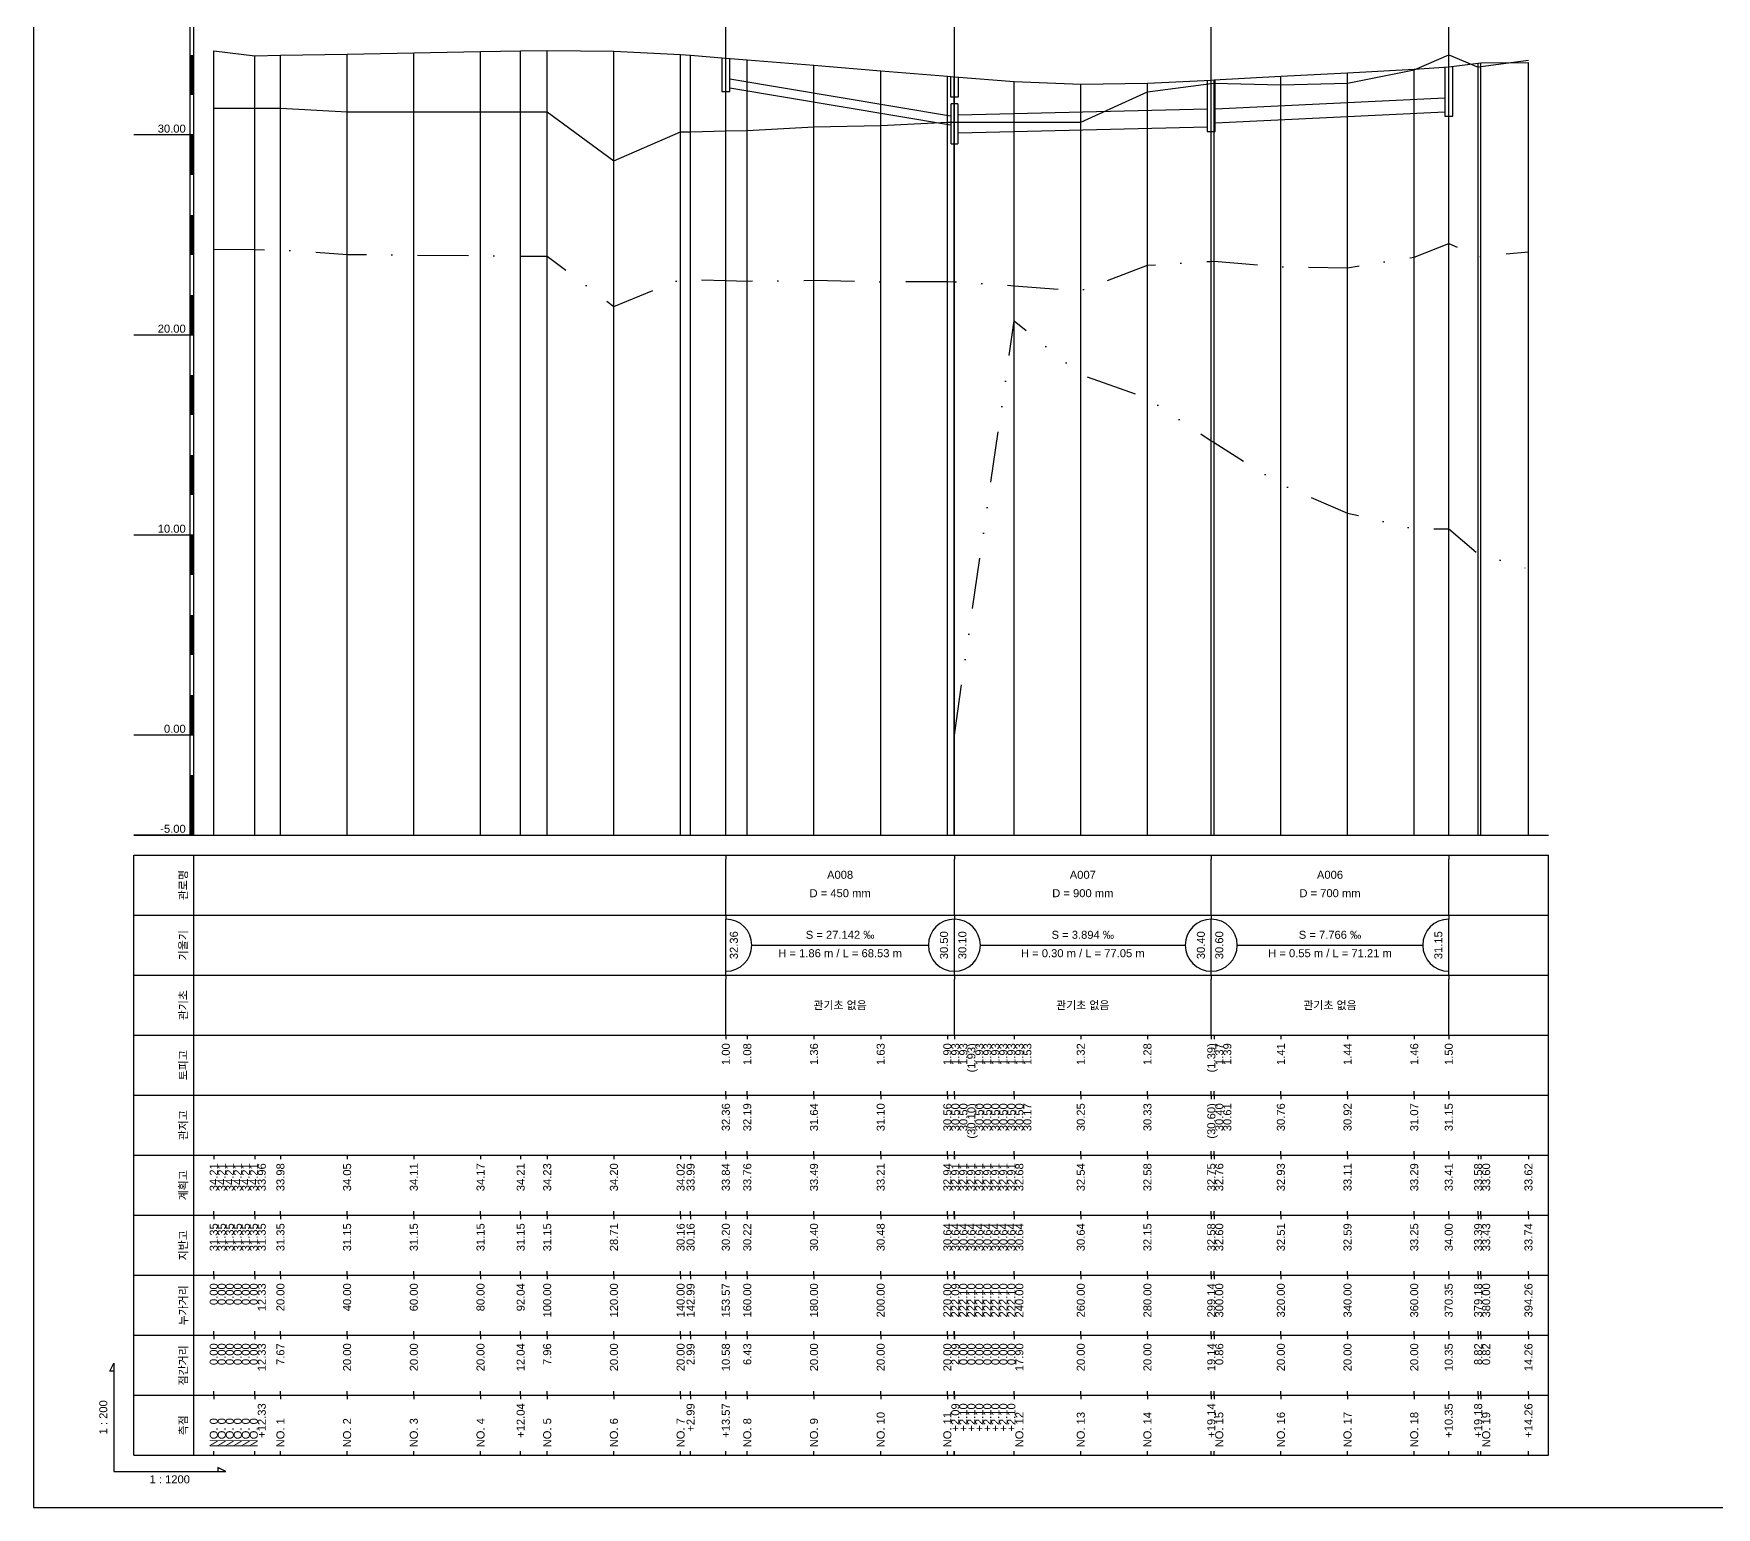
# Model space of a CAD drawing. Header units: millimetres. Extents: x -7351 to 135086, y 1419 to 5643.
# Drawn here: x 26981.4 to 27401.9, y 1419 to 1787.4 of the extents above; entities that cross this region are included whole.
import ezdxf
from ezdxf.enums import TextEntityAlignment as Align

# ---------------------------------------------------------------- set-up
doc = ezdxf.new("R2010")
doc.units = ezdxf.units.MM
doc.linetypes.add('DASHDOT', pattern=[25.4, 12.7, -6.35, 0, -6.35])
doc.linetypes.add('DIVIDE', pattern=[31.75, 12.7, -6.35, 0, -6.35, 0, -6.35])
for name, color, linetype in [('KZ_종단_계획선', 1, 'Continuous'), ('KZ_종단_관로', 4, 'Continuous'), ('KZ_종단_깃발', 7, 'Continuous'), ('KZ_종단_도각', 7, 'Continuous'), ('KZ_종단_맨홀', 4, 'Continuous'), ('KZ_종단_수직선', 7, 'Continuous'), ('KZ_종단_암거', 1, 'Continuous'), ('KZ_종단_암선1', 56, 'DASHDOT'), ('KZ_종단_암선2', 4, 'DIVIDE'), ('KZ_종단_지반선', 3, 'Continuous'), ('KZ_종단_테이블문자', 7, 'Continuous'), ('KZ_종단_테이블선', 7, 'Continuous'), ('KZ_종단_폴대', 7, 'Continuous')]:
    doc.layers.add(name, color=color, linetype=linetype)
doc.styles.get("Standard").update_dxf_attribs({"font": 'arial.ttf'})

msp = doc.modelspace()

# ---------------------------------------------------------------- linework, layer by layer
at = {"layer": 'KZ_종단_계획선'}
msp.add_lwpolyline([(27026.36, 1783.09), (27026.36, 1783.09), (27026.36, 1783.09), (27026.36, 1783.09), (27026.36, 1783.09), (27026.36, 1783.09), (27036.63, 1781.84), (27043.03, 1781.96), (27059.69, 1782.28), (27076.36, 1782.59), (27093.03, 1782.91), (27103.06, 1783.08), (27109.69, 1783.2), (27126.36, 1783.02), (27143.03, 1782.16), (27145.52, 1781.98), (27154.33, 1781.26), (27159.69, 1780.82), (27176.36, 1779.47), (27193.03, 1778.11), (27209.69, 1776.75), (27211.44, 1776.61), (27211.44, 1776.61), (27211.44, 1776.61), (27211.44, 1776.61), (27211.44, 1776.61), (27211.44, 1776.61), (27211.44, 1776.61), (27211.44, 1776.61), (27226.36, 1775.42), (27243.03, 1774.74), (27259.69, 1774.96), (27275.65, 1775.78), (27276.36, 1775.82), (27293.03, 1776.71), (27309.69, 1777.6), (27326.36, 1778.49), (27334.99, 1779.1), (27342.34, 1779.96), (27343.03, 1780.04), (27354.91, 1780.14)], dxfattribs=at)
at = {"layer": 'KZ_종단_관로'}
for p, q in [((27155.33, 1776.09), (27210.44, 1766.79)), ((27155.33, 1773.84), (27210.44, 1764.54)), ((27276.65, 1768.54), (27333.99, 1771.3)), ((27212.44, 1767.04), (27274.65, 1768.54)), ((27276.65, 1765.04), (27333.99, 1767.8)), ((27212.44, 1762.54), (27274.65, 1764.04))]:
    msp.add_line(p, q, dxfattribs=at)
at = {"layer": 'KZ_종단_깃발'}
for p, q in [((27154.33, 1587.04), (27154.33, 1823.2)), ((27211.44, 1587.04), (27211.44, 1823.2)), ((27275.65, 1587.04), (27275.65, 1823.2)), ((27334.99, 1587.04), (27334.99, 1823.2))]:
    msp.add_line(p, q, dxfattribs=at)
at = {"layer": 'KZ_종단_도각'}
msp.add_lwpolyline([(26981.36, 1419.04), (27822.36, 1419.04), (27822.36, 2013.04), (26981.36, 2013.04)], close=True, dxfattribs=at)
at = {"layer": 'KZ_종단_맨홀'}
for points in [[(27153.33, 1781.26), (27153.33, 1772.9), (27155.33, 1772.9), (27155.33, 1781.26)], [(27333.99, 1779.1), (27333.99, 1766.76), (27335.99, 1766.76), (27335.99, 1779.1)], [(27210.44, 1776.61), (27210.44, 1771.59), (27212.44, 1771.59), (27212.44, 1776.61)], [(27274.65, 1775.78), (27274.65, 1762.91), (27276.65, 1762.91), (27276.65, 1775.78)]]:
    msp.add_lwpolyline(points, dxfattribs=at)
at = {"layer": 'KZ_종단_수직선'}
for p, q in [((27026.36, 1587.04), (27026.36, 1783.09)), ((27026.36, 1587.04), (27026.36, 1783.09)), ((27026.36, 1587.04), (27026.36, 1783.09)), ((27026.36, 1587.04), (27026.36, 1783.09)), ((27026.36, 1587.04), (27026.36, 1783.09)), ((27026.36, 1587.04), (27026.36, 1783.09)), ((27026.36, 1587.04), (27026.36, 1783.09)), ((27026.36, 1587.04), (27026.36, 1783.09)), ((27026.36, 1587.04), (27026.36, 1783.09)), ((27026.36, 1587.04), (27026.36, 1783.09)), ((27026.36, 1587.04), (27026.36, 1783.09)), ((27103.06, 1587.04), (27103.06, 1783.08)), ((27109.69, 1587.04), (27109.69, 1783.2)), ((27126.36, 1587.04), (27126.36, 1783.02)), ((27036.63, 1587.04), (27036.63, 1781.84)), ((27043.03, 1587.04), (27043.03, 1781.96)), ((27059.69, 1587.04), (27059.69, 1782.28)), ((27076.36, 1587.04), (27076.36, 1782.59)), ((27093.03, 1587.04), (27093.03, 1782.91)), ((27143.03, 1587.04), (27143.03, 1782.16)), ((27145.52, 1587.04), (27145.52, 1781.98)), ((27154.33, 1587.04), (27154.33, 1781.26)), ((27159.69, 1587.04), (27159.69, 1780.82)), ((27176.36, 1587.04), (27176.36, 1779.47)), ((27334.98, 1587.04), (27334.98, 1779.1)), ((27342.34, 1587.04), (27342.34, 1779.96)), ((27343.03, 1587.04), (27343.03, 1780.04)), ((27354.91, 1587.04), (27354.91, 1780.14)), ((27193.03, 1587.04), (27193.03, 1778.11)), ((27209.69, 1587.04), (27209.69, 1776.75)), ((27211.43, 1587.04), (27211.43, 1776.61)), ((27211.44, 1587.04), (27211.44, 1776.61)), ((27211.44, 1587.04), (27211.44, 1776.61)), ((27211.44, 1587.04), (27211.44, 1776.61)), ((27211.44, 1587.04), (27211.44, 1776.61)), ((27211.44, 1587.04), (27211.44, 1776.61)), ((27211.44, 1587.04), (27211.44, 1776.61)), ((27211.44, 1587.04), (27211.44, 1776.61)), ((27226.36, 1587.04), (27226.36, 1775.42)), ((27243.03, 1587.04), (27243.03, 1774.74)), ((27259.69, 1587.04), (27259.69, 1774.96)), ((27275.64, 1587.04), (27275.64, 1775.78)), ((27276.36, 1587.04), (27276.36, 1775.82)), ((27293.03, 1587.04), (27293.03, 1776.71)), ((27309.69, 1587.04), (27309.69, 1777.6)), ((27326.36, 1587.04), (27326.36, 1778.49))]:
    msp.add_line(p, q, dxfattribs=at)
at = {"layer": 'KZ_종단_암거'}
for p, q in [((27212.27, 1769.84), (27210.61, 1769.84)), ((27210.61, 1759.84), (27210.61, 1769.84)), ((27212.27, 1769.84), (27210.61, 1769.84)), ((27210.61, 1759.84), (27210.61, 1769.84)), ((27212.27, 1769.84), (27212.27, 1759.84)), ((27212.27, 1769.84), (27212.27, 1759.84)), ((27210.61, 1759.84), (27212.27, 1759.84)), ((27210.61, 1759.84), (27212.27, 1759.84))]:
    msp.add_line(p, q, dxfattribs=at)
at = {"layer": 'KZ_종단_암선1', "flags": 128}
msp.add_lwpolyline([(27026.36, 1733.48), (27026.36, 1733.48), (27026.36, 1733.48), (27026.36, 1733.48), (27026.36, 1733.48), (27026.36, 1733.48), (27036.63, 1733.38), (27043.03, 1733.32), (27059.69, 1732.18), (27076.36, 1732.04), (27093.03, 1731.88), (27103.06, 1731.79), (27109.69, 1731.72), (27126.36, 1719.18), (27143.03, 1725.98), (27145.52, 1725.87), (27154.33, 1725.67), (27159.69, 1725.54), (27176.36, 1725.72), (27193.03, 1725.36), (27209.69, 1725.44), (27211.43, 1725.37), (27211.44, 1725.37), (27211.44, 1725.37), (27211.44, 1725.37), (27211.44, 1725.37), (27211.44, 1725.37), (27211.44, 1725.37), (27211.44, 1725.37), (27226.36, 1724.36), (27243.03, 1723.13), (27259.69, 1729.48), (27275.64, 1730.45), (27276.36, 1730.5), (27293.03, 1729.13), (27309.69, 1728.86), (27326.36, 1731.5), (27334.98, 1734.92), (27342.34, 1731.56), (27343.03, 1731.72), (27354.91, 1732.82)], dxfattribs=at)
at = {"layer": 'KZ_종단_암선2', "flags": 128}
msp.add_lwpolyline([(27211.44, 1612.06), (27211.44, 1612.06), (27226.36, 1715.63), (27243.03, 1702.14), (27259.69, 1696.22), (27275.64, 1685.64), (27276.36, 1685.17), (27293.03, 1674.7), (27309.69, 1667.55), (27326.36, 1663.59), (27334.98, 1663.6), (27342.34, 1657.33), (27343.03, 1657.22), (27354.91, 1653.61)], dxfattribs=at)
at = {"layer": 'KZ_종단_지반선', "flags": 128}
msp.add_lwpolyline([(27026.36, 1768.78), (27026.36, 1768.78), (27026.36, 1768.78), (27026.36, 1768.78), (27026.36, 1768.78), (27026.36, 1768.78), (27036.63, 1768.78), (27043.03, 1768.78), (27059.69, 1767.79), (27076.36, 1767.81), (27093.03, 1767.81), (27103.06, 1767.81), (27109.69, 1767.81), (27126.36, 1755.57), (27143.03, 1762.86), (27145.52, 1762.86), (27154.33, 1763.04), (27159.69, 1763.15), (27176.36, 1764.05), (27193.03, 1764.42), (27209.69, 1765.23), (27211.43, 1765.23), (27211.44, 1765.23), (27211.44, 1765.23), (27211.44, 1765.23), (27211.44, 1765.23), (27211.44, 1765.23), (27211.44, 1765.23), (27211.44, 1765.23), (27226.36, 1765.23), (27243.03, 1765.23), (27259.69, 1772.8), (27275.64, 1774.93), (27276.36, 1775.03), (27293.03, 1774.58), (27309.69, 1774.99), (27326.36, 1778.29), (27334.98, 1782.06), (27342.34, 1778.98), (27343.03, 1779.17), (27354.91, 1780.74)], dxfattribs=at)
at = {"layer": 'KZ_종단_테이블문자'}
for p, q in [((27154.33, 1582.04), (27154.33, 1581.04)), ((27211.44, 1582.04), (27211.44, 1581.04)), ((27211.44, 1582.04), (27211.44, 1581.04)), ((27275.64, 1582.04), (27275.64, 1581.04)), ((27275.64, 1582.04), (27275.64, 1581.04)), ((27334.98, 1582.04), (27334.98, 1581.04)), ((27154.33, 1568.04), (27154.33, 1581.04)), ((27211.44, 1568.04), (27211.44, 1581.04)), ((27211.44, 1568.04), (27211.44, 1581.04)), ((27275.64, 1568.04), (27275.64, 1581.04)), ((27275.64, 1568.04), (27275.64, 1581.04)), ((27334.98, 1568.04), (27334.98, 1581.04)), ((27154.33, 1567.04), (27154.33, 1568.04)), ((27154.33, 1567.04), (27154.33, 1566.04)), ((27154.33, 1553.04), (27154.33, 1566.04)), ((27211.44, 1567.04), (27211.44, 1568.04)), ((27211.44, 1567.04), (27211.44, 1568.04)), ((27211.44, 1567.04), (27211.44, 1566.04)), ((27211.44, 1567.04), (27211.44, 1566.04)), ((27211.44, 1553.04), (27211.44, 1566.04)), ((27211.44, 1553.04), (27211.44, 1566.04)), ((27275.64, 1567.04), (27275.64, 1568.04)), ((27275.64, 1567.04), (27275.64, 1568.04)), ((27275.64, 1567.04), (27275.64, 1566.04)), ((27275.64, 1567.04), (27275.64, 1566.04)), ((27275.64, 1553.04), (27275.64, 1566.04)), ((27275.64, 1553.04), (27275.64, 1566.04)), ((27334.98, 1567.04), (27334.98, 1568.04)), ((27334.98, 1567.04), (27334.98, 1566.04)), ((27334.98, 1553.04), (27334.98, 1566.04)), ((27160.75, 1559.54), (27205.03, 1559.54)), ((27217.86, 1559.54), (27269.23, 1559.54)), ((27282.06, 1559.54), (27328.57, 1559.54)), ((27154.33, 1552.04), (27154.33, 1553.04)), ((27154.33, 1552.04), (27154.33, 1551.04)), ((27211.44, 1552.04), (27211.44, 1553.04)), ((27211.44, 1552.04), (27211.44, 1553.04)), ((27211.44, 1552.04), (27211.44, 1551.04)), ((27211.44, 1552.04), (27211.44, 1551.04)), ((27275.64, 1552.04), (27275.64, 1553.04)), ((27275.64, 1552.04), (27275.64, 1553.04)), ((27275.64, 1552.04), (27275.64, 1551.04)), ((27275.64, 1552.04), (27275.64, 1551.04)), ((27334.98, 1552.04), (27334.98, 1553.04)), ((27334.98, 1552.04), (27334.98, 1551.04)), ((27154.33, 1538.04), (27154.33, 1551.04)), ((27211.44, 1538.04), (27211.44, 1551.04)), ((27211.44, 1538.04), (27211.44, 1551.04)), ((27275.64, 1538.04), (27275.64, 1551.04)), ((27275.64, 1538.04), (27275.64, 1551.04)), ((27334.98, 1538.04), (27334.98, 1551.04)), ((27154.33, 1537.04), (27154.33, 1538.04)), ((27211.44, 1537.04), (27211.44, 1538.04)), ((27211.44, 1537.04), (27211.44, 1538.04)), ((27275.64, 1537.04), (27275.64, 1538.04)), ((27275.64, 1537.04), (27275.64, 1538.04)), ((27334.98, 1537.04), (27334.98, 1538.04))]:
    msp.add_line(p, q, dxfattribs=at)
for centre, start, end in [((27154.33, 1559.54), 270, 90), ((27211.44, 1559.54), 90, 270), ((27211.44, 1559.54), 270, 90), ((27275.64, 1559.54), 90, 270), ((27275.64, 1559.54), 270, 90), ((27334.98, 1559.54), 90, 270)]:
    msp.add_arc(centre, 6.5, start, end, dxfattribs=at)
at = {"layer": 'KZ_종단_테이블선'}
for p, q in [((27006.36, 1587.04), (27359.91, 1587.04)), ((27006.36, 1567.04), (27006.36, 1582.04)), ((27006.36, 1582.04), (27359.91, 1582.04)), ((27021.36, 1567.04), (27021.36, 1582.04)), ((27359.91, 1567.04), (27359.91, 1582.04)), ((27006.36, 1552.04), (27006.36, 1567.04)), ((27006.36, 1567.04), (27359.91, 1567.04)), ((27021.36, 1552.04), (27021.36, 1567.04)), ((27359.91, 1552.04), (27359.91, 1567.04)), ((27006.36, 1537.04), (27006.36, 1552.04)), ((27006.36, 1552.04), (27359.91, 1552.04)), ((27021.36, 1537.04), (27021.36, 1552.04)), ((27359.91, 1537.04), (27359.91, 1552.04)), ((27006.36, 1522.04), (27006.36, 1537.04)), ((27006.36, 1537.04), (27359.91, 1537.04)), ((27021.36, 1522.04), (27021.36, 1537.04)), ((27154.33, 1537.04), (27154.33, 1536.04)), ((27159.69, 1537.04), (27159.69, 1536.04)), ((27176.36, 1537.04), (27176.36, 1536.04)), ((27193.03, 1537.04), (27193.03, 1536.04)), ((27209.69, 1537.04), (27209.69, 1536.04)), ((27211.44, 1537.04), (27211.44, 1536.04)), ((27211.44, 1537.04), (27211.44, 1536.04)), ((27211.44, 1537.04), (27211.44, 1536.04)), ((27211.44, 1537.04), (27211.44, 1536.04)), ((27211.44, 1537.04), (27211.44, 1536.04)), ((27211.44, 1537.04), (27211.44, 1536.04)), ((27211.44, 1537.04), (27211.44, 1536.04)), ((27211.44, 1537.04), (27211.44, 1536.04)), ((27226.36, 1537.04), (27226.36, 1536.04)), ((27243.03, 1537.04), (27243.03, 1536.04)), ((27259.69, 1537.04), (27259.69, 1536.04)), ((27275.65, 1537.04), (27275.65, 1536.04)), ((27276.36, 1537.04), (27276.36, 1536.04)), ((27293.03, 1537.04), (27293.03, 1536.04)), ((27309.69, 1537.04), (27309.69, 1536.04)), ((27326.36, 1537.04), (27326.36, 1536.04)), ((27334.99, 1537.04), (27334.99, 1536.04)), ((27359.91, 1522.04), (27359.91, 1537.04)), ((27154.33, 1522.04), (27154.33, 1523.04)), ((27159.69, 1522.04), (27159.69, 1523.04)), ((27176.36, 1522.04), (27176.36, 1523.04)), ((27193.03, 1522.04), (27193.03, 1523.04)), ((27209.69, 1522.04), (27209.69, 1523.04)), ((27211.44, 1522.04), (27211.44, 1523.04)), ((27211.44, 1522.04), (27211.44, 1523.04)), ((27211.44, 1522.04), (27211.44, 1523.04)), ((27211.44, 1522.04), (27211.44, 1523.04)), ((27211.44, 1522.04), (27211.44, 1523.04)), ((27211.44, 1522.04), (27211.44, 1523.04)), ((27211.44, 1522.04), (27211.44, 1523.04)), ((27211.44, 1522.04), (27211.44, 1523.04)), ((27226.36, 1522.04), (27226.36, 1523.04)), ((27243.03, 1522.04), (27243.03, 1523.04)), ((27259.69, 1522.04), (27259.69, 1523.04)), ((27275.65, 1522.04), (27275.65, 1523.04)), ((27276.36, 1522.04), (27276.36, 1523.04)), ((27293.03, 1522.04), (27293.03, 1523.04)), ((27309.69, 1522.04), (27309.69, 1523.04)), ((27326.36, 1522.04), (27326.36, 1523.04)), ((27334.99, 1522.04), (27334.99, 1523.04)), ((27006.36, 1507.04), (27006.36, 1522.04)), ((27006.36, 1522.04), (27359.91, 1522.04)), ((27021.36, 1507.04), (27021.36, 1522.04)), ((27154.33, 1522.04), (27154.33, 1521.04)), ((27159.69, 1522.04), (27159.69, 1521.04)), ((27176.36, 1522.04), (27176.36, 1521.04)), ((27193.03, 1522.04), (27193.03, 1521.04)), ((27209.69, 1522.04), (27209.69, 1521.04)), ((27211.44, 1522.04), (27211.44, 1521.04)), ((27211.44, 1522.04), (27211.44, 1521.04)), ((27211.44, 1522.04), (27211.44, 1521.04)), ((27211.44, 1522.04), (27211.44, 1521.04)), ((27211.44, 1522.04), (27211.44, 1521.04)), ((27211.44, 1522.04), (27211.44, 1521.04)), ((27211.44, 1522.04), (27211.44, 1521.04)), ((27211.44, 1522.04), (27211.44, 1521.04)), ((27226.36, 1522.04), (27226.36, 1521.04)), ((27243.03, 1522.04), (27243.03, 1521.04)), ((27259.69, 1522.04), (27259.69, 1521.04)), ((27275.65, 1522.04), (27275.65, 1521.04)), ((27276.36, 1522.04), (27276.36, 1521.04)), ((27293.03, 1522.04), (27293.03, 1521.04)), ((27309.69, 1522.04), (27309.69, 1521.04)), ((27326.36, 1522.04), (27326.36, 1521.04)), ((27334.99, 1522.04), (27334.99, 1521.04)), ((27359.91, 1507.04), (27359.91, 1522.04)), ((27006.36, 1492.04), (27006.36, 1507.04)), ((27006.36, 1507.04), (27359.91, 1507.04)), ((27021.36, 1492.04), (27021.36, 1507.04)), ((27026.36, 1507.04), (27026.36, 1506.04)), ((27026.36, 1507.04), (27026.36, 1506.04)), ((27026.36, 1507.04), (27026.36, 1506.04)), ((27026.36, 1507.04), (27026.36, 1506.04)), ((27026.36, 1507.04), (27026.36, 1506.04)), ((27026.36, 1507.04), (27026.36, 1506.04)), ((27036.63, 1507.04), (27036.63, 1506.04)), ((27043.03, 1507.04), (27043.03, 1506.04)), ((27059.69, 1507.04), (27059.69, 1506.04)), ((27076.36, 1507.04), (27076.36, 1506.04)), ((27093.03, 1507.04), (27093.03, 1506.04)), ((27103.06, 1507.04), (27103.06, 1506.04)), ((27109.69, 1507.04), (27109.69, 1506.04)), ((27126.36, 1507.04), (27126.36, 1506.04)), ((27143.03, 1507.04), (27143.03, 1506.04)), ((27145.52, 1507.04), (27145.52, 1506.04)), ((27154.33, 1507.04), (27154.33, 1508.04)), ((27154.33, 1507.04), (27154.33, 1506.04)), ((27159.69, 1507.04), (27159.69, 1508.04)), ((27159.69, 1507.04), (27159.69, 1506.04)), ((27176.36, 1507.04), (27176.36, 1508.04)), ((27176.36, 1507.04), (27176.36, 1506.04)), ((27193.03, 1507.04), (27193.03, 1508.04)), ((27193.03, 1507.04), (27193.03, 1506.04)), ((27209.69, 1507.04), (27209.69, 1508.04)), ((27209.69, 1507.04), (27209.69, 1506.04)), ((27211.43, 1507.04), (27211.43, 1506.04)), ((27211.44, 1507.04), (27211.44, 1508.04)), ((27211.44, 1507.04), (27211.44, 1508.04)), ((27211.44, 1507.04), (27211.44, 1508.04)), ((27211.44, 1507.04), (27211.44, 1508.04)), ((27211.44, 1507.04), (27211.44, 1508.04)), ((27211.44, 1507.04), (27211.44, 1508.04)), ((27211.44, 1507.04), (27211.44, 1508.04)), ((27211.44, 1507.04), (27211.44, 1508.04)), ((27211.44, 1507.04), (27211.44, 1506.04)), ((27211.44, 1507.04), (27211.44, 1506.04)), ((27211.44, 1507.04), (27211.44, 1506.04)), ((27211.44, 1507.04), (27211.44, 1506.04)), ((27211.44, 1507.04), (27211.44, 1506.04)), ((27211.44, 1507.04), (27211.44, 1506.04)), ((27211.44, 1507.04), (27211.44, 1506.04)), ((27226.36, 1507.04), (27226.36, 1508.04)), ((27226.36, 1507.04), (27226.36, 1506.04)), ((27243.03, 1507.04), (27243.03, 1508.04)), ((27243.03, 1507.04), (27243.03, 1506.04)), ((27259.69, 1507.04), (27259.69, 1508.04)), ((27259.69, 1507.04), (27259.69, 1506.04)), ((27275.64, 1507.04), (27275.64, 1506.04)), ((27275.65, 1507.04), (27275.65, 1508.04)), ((27276.36, 1507.04), (27276.36, 1508.04)), ((27276.36, 1507.04), (27276.36, 1506.04)), ((27293.03, 1507.04), (27293.03, 1508.04)), ((27293.03, 1507.04), (27293.03, 1506.04)), ((27309.69, 1507.04), (27309.69, 1508.04)), ((27309.69, 1507.04), (27309.69, 1506.04)), ((27326.36, 1507.04), (27326.36, 1508.04)), ((27326.36, 1507.04), (27326.36, 1506.04)), ((27334.98, 1507.04), (27334.98, 1506.04)), ((27334.99, 1507.04), (27334.99, 1508.04)), ((27342.34, 1507.04), (27342.34, 1506.04)), ((27343.03, 1507.04), (27343.03, 1506.04)), ((27354.91, 1507.04), (27354.91, 1506.04)), ((27359.91, 1492.04), (27359.91, 1507.04)), ((27026.36, 1492.04), (27026.36, 1493.04)), ((27026.36, 1492.04), (27026.36, 1493.04)), ((27026.36, 1492.04), (27026.36, 1493.04)), ((27026.36, 1492.04), (27026.36, 1493.04)), ((27026.36, 1492.04), (27026.36, 1493.04)), ((27026.36, 1492.04), (27026.36, 1493.04)), ((27036.63, 1492.04), (27036.63, 1493.04)), ((27043.03, 1492.04), (27043.03, 1493.04)), ((27059.69, 1492.04), (27059.69, 1493.04)), ((27076.36, 1492.04), (27076.36, 1493.04)), ((27093.03, 1492.04), (27093.03, 1493.04)), ((27103.06, 1492.04), (27103.06, 1493.04)), ((27109.69, 1492.04), (27109.69, 1493.04)), ((27126.36, 1492.04), (27126.36, 1493.04)), ((27143.03, 1492.04), (27143.03, 1493.04)), ((27145.52, 1492.04), (27145.52, 1493.04)), ((27154.33, 1492.04), (27154.33, 1493.04)), ((27159.69, 1492.04), (27159.69, 1493.04)), ((27176.36, 1492.04), (27176.36, 1493.04)), ((27193.03, 1492.04), (27193.03, 1493.04)), ((27209.69, 1492.04), (27209.69, 1493.04)), ((27211.43, 1492.04), (27211.43, 1493.04)), ((27211.44, 1492.04), (27211.44, 1493.04)), ((27211.44, 1492.04), (27211.44, 1493.04)), ((27211.44, 1492.04), (27211.44, 1493.04)), ((27211.44, 1492.04), (27211.44, 1493.04)), ((27211.44, 1492.04), (27211.44, 1493.04)), ((27211.44, 1492.04), (27211.44, 1493.04)), ((27211.44, 1492.04), (27211.44, 1493.04)), ((27226.36, 1492.04), (27226.36, 1493.04)), ((27243.03, 1492.04), (27243.03, 1493.04)), ((27259.69, 1492.04), (27259.69, 1493.04)), ((27275.64, 1492.04), (27275.64, 1493.04)), ((27276.36, 1492.04), (27276.36, 1493.04)), ((27293.03, 1492.04), (27293.03, 1493.04)), ((27309.69, 1492.04), (27309.69, 1493.04)), ((27326.36, 1492.04), (27326.36, 1493.04)), ((27334.98, 1492.04), (27334.98, 1493.04)), ((27342.34, 1492.04), (27342.34, 1493.04)), ((27343.03, 1492.04), (27343.03, 1493.04)), ((27354.91, 1492.04), (27354.91, 1493.04)), ((27006.36, 1477.04), (27006.36, 1492.04)), ((27006.36, 1492.04), (27359.91, 1492.04)), ((27021.36, 1477.04), (27021.36, 1492.04)), ((27026.36, 1492.04), (27026.36, 1491.04)), ((27026.36, 1492.04), (27026.36, 1491.04)), ((27026.36, 1492.04), (27026.36, 1491.04)), ((27026.36, 1492.04), (27026.36, 1491.04)), ((27026.36, 1492.04), (27026.36, 1491.04)), ((27026.36, 1492.04), (27026.36, 1491.04)), ((27036.63, 1492.04), (27036.63, 1491.04)), ((27043.03, 1492.04), (27043.03, 1491.04)), ((27059.69, 1492.04), (27059.69, 1491.04)), ((27076.36, 1492.04), (27076.36, 1491.04)), ((27093.03, 1492.04), (27093.03, 1491.04)), ((27103.06, 1492.04), (27103.06, 1491.04)), ((27109.69, 1492.04), (27109.69, 1491.04)), ((27126.36, 1492.04), (27126.36, 1491.04)), ((27143.03, 1492.04), (27143.03, 1491.04)), ((27145.52, 1492.04), (27145.52, 1491.04)), ((27154.33, 1492.04), (27154.33, 1491.04)), ((27159.69, 1492.04), (27159.69, 1491.04)), ((27176.36, 1492.04), (27176.36, 1491.04)), ((27193.03, 1492.04), (27193.03, 1491.04)), ((27209.69, 1492.04), (27209.69, 1491.04)), ((27211.43, 1492.04), (27211.43, 1491.04)), ((27211.44, 1492.04), (27211.44, 1491.04)), ((27211.44, 1492.04), (27211.44, 1491.04)), ((27211.44, 1492.04), (27211.44, 1491.04)), ((27211.44, 1492.04), (27211.44, 1491.04)), ((27211.44, 1492.04), (27211.44, 1491.04)), ((27211.44, 1492.04), (27211.44, 1491.04)), ((27211.44, 1492.04), (27211.44, 1491.04)), ((27226.36, 1492.04), (27226.36, 1491.04)), ((27243.03, 1492.04), (27243.03, 1491.04)), ((27259.69, 1492.04), (27259.69, 1491.04)), ((27275.64, 1492.04), (27275.64, 1491.04)), ((27276.36, 1492.04), (27276.36, 1491.04)), ((27293.03, 1492.04), (27293.03, 1491.04)), ((27309.69, 1492.04), (27309.69, 1491.04)), ((27326.36, 1492.04), (27326.36, 1491.04)), ((27334.98, 1492.04), (27334.98, 1491.04)), ((27342.34, 1492.04), (27342.34, 1491.04)), ((27343.03, 1492.04), (27343.03, 1491.04)), ((27354.91, 1492.04), (27354.91, 1491.04)), ((27359.91, 1477.04), (27359.91, 1492.04)), ((27006.36, 1462.04), (27006.36, 1477.04)), ((27006.36, 1477.04), (27359.91, 1477.04)), ((27021.36, 1462.04), (27021.36, 1477.04)), ((27026.36, 1477.04), (27026.36, 1478.04)), ((27026.36, 1477.04), (27026.36, 1478.04)), ((27026.36, 1477.04), (27026.36, 1478.04)), ((27026.36, 1477.04), (27026.36, 1478.04)), ((27026.36, 1477.04), (27026.36, 1478.04)), ((27026.36, 1477.04), (27026.36, 1478.04)), ((27026.36, 1477.04), (27026.36, 1476.04)), ((27026.36, 1477.04), (27026.36, 1476.04)), ((27026.36, 1477.04), (27026.36, 1476.04)), ((27026.36, 1477.04), (27026.36, 1476.04)), ((27026.36, 1477.04), (27026.36, 1476.04)), ((27026.36, 1477.04), (27026.36, 1476.04)), ((27036.63, 1477.04), (27036.63, 1478.04)), ((27036.63, 1477.04), (27036.63, 1476.04)), ((27043.03, 1477.04), (27043.03, 1478.04)), ((27043.03, 1477.04), (27043.03, 1476.04)), ((27059.69, 1477.04), (27059.69, 1478.04)), ((27059.69, 1477.04), (27059.69, 1476.04)), ((27076.36, 1477.04), (27076.36, 1478.04)), ((27076.36, 1477.04), (27076.36, 1476.04)), ((27093.03, 1477.04), (27093.03, 1478.04)), ((27093.03, 1477.04), (27093.03, 1476.04)), ((27103.06, 1477.04), (27103.06, 1478.04)), ((27103.06, 1477.04), (27103.06, 1476.04)), ((27109.69, 1477.04), (27109.69, 1478.04)), ((27109.69, 1477.04), (27109.69, 1476.04)), ((27126.36, 1477.04), (27126.36, 1478.04)), ((27126.36, 1477.04), (27126.36, 1476.04)), ((27143.03, 1477.04), (27143.03, 1478.04)), ((27143.03, 1477.04), (27143.03, 1476.04)), ((27145.52, 1477.04), (27145.52, 1478.04)), ((27145.52, 1477.04), (27145.52, 1476.04)), ((27154.33, 1477.04), (27154.33, 1478.04)), ((27154.33, 1477.04), (27154.33, 1476.04)), ((27159.69, 1477.04), (27159.69, 1478.04)), ((27159.69, 1477.04), (27159.69, 1476.04)), ((27176.36, 1477.04), (27176.36, 1478.04)), ((27176.36, 1477.04), (27176.36, 1476.04)), ((27193.03, 1477.04), (27193.03, 1478.04)), ((27193.03, 1477.04), (27193.03, 1476.04)), ((27209.69, 1477.04), (27209.69, 1478.04)), ((27209.69, 1477.04), (27209.69, 1476.04)), ((27211.43, 1477.04), (27211.43, 1478.04)), ((27211.43, 1477.04), (27211.43, 1476.04)), ((27211.44, 1477.04), (27211.44, 1478.04)), ((27211.44, 1477.04), (27211.44, 1478.04)), ((27211.44, 1477.04), (27211.44, 1478.04)), ((27211.44, 1477.04), (27211.44, 1478.04)), ((27211.44, 1477.04), (27211.44, 1478.04)), ((27211.44, 1477.04), (27211.44, 1478.04)), ((27211.44, 1477.04), (27211.44, 1478.04)), ((27211.44, 1477.04), (27211.44, 1476.04)), ((27211.44, 1477.04), (27211.44, 1476.04)), ((27211.44, 1477.04), (27211.44, 1476.04)), ((27211.44, 1477.04), (27211.44, 1476.04)), ((27211.44, 1477.04), (27211.44, 1476.04)), ((27211.44, 1477.04), (27211.44, 1476.04)), ((27211.44, 1477.04), (27211.44, 1476.04)), ((27226.36, 1477.04), (27226.36, 1478.04)), ((27226.36, 1477.04), (27226.36, 1476.04)), ((27243.03, 1477.04), (27243.03, 1478.04)), ((27243.03, 1477.04), (27243.03, 1476.04)), ((27259.69, 1477.04), (27259.69, 1478.04)), ((27259.69, 1477.04), (27259.69, 1476.04)), ((27275.64, 1477.04), (27275.64, 1478.04)), ((27275.64, 1477.04), (27275.64, 1476.04)), ((27276.36, 1477.04), (27276.36, 1478.04)), ((27276.36, 1477.04), (27276.36, 1476.04)), ((27293.03, 1477.04), (27293.03, 1478.04)), ((27293.03, 1477.04), (27293.03, 1476.04)), ((27309.69, 1477.04), (27309.69, 1478.04)), ((27309.69, 1477.04), (27309.69, 1476.04)), ((27326.36, 1477.04), (27326.36, 1478.04)), ((27326.36, 1477.04), (27326.36, 1476.04)), ((27334.98, 1477.04), (27334.98, 1478.04)), ((27334.98, 1477.04), (27334.98, 1476.04)), ((27342.34, 1477.04), (27342.34, 1478.04)), ((27342.34, 1477.04), (27342.34, 1476.04)), ((27343.03, 1477.04), (27343.03, 1478.04)), ((27343.03, 1477.04), (27343.03, 1476.04)), ((27354.91, 1477.04), (27354.91, 1478.04)), ((27354.91, 1477.04), (27354.91, 1476.04)), ((27359.91, 1462.04), (27359.91, 1477.04)), ((27006.36, 1447.04), (27006.36, 1462.04)), ((27006.36, 1462.04), (27359.91, 1462.04)), ((27021.36, 1447.04), (27021.36, 1462.04)), ((27026.36, 1462.04), (27026.36, 1463.04)), ((27026.36, 1462.04), (27026.36, 1463.04)), ((27026.36, 1462.04), (27026.36, 1463.04)), ((27026.36, 1462.04), (27026.36, 1463.04)), ((27026.36, 1462.04), (27026.36, 1463.04)), ((27026.36, 1462.04), (27026.36, 1463.04)), ((27026.36, 1462.04), (27026.36, 1461.04)), ((27026.36, 1462.04), (27026.36, 1461.04)), ((27026.36, 1462.04), (27026.36, 1461.04)), ((27026.36, 1462.04), (27026.36, 1461.04)), ((27026.36, 1462.04), (27026.36, 1461.04)), ((27026.36, 1462.04), (27026.36, 1461.04)), ((27036.63, 1462.04), (27036.63, 1463.04)), ((27036.63, 1462.04), (27036.63, 1461.04)), ((27043.03, 1462.04), (27043.03, 1463.04)), ((27043.03, 1462.04), (27043.03, 1461.04)), ((27059.69, 1462.04), (27059.69, 1463.04)), ((27059.69, 1462.04), (27059.69, 1461.04)), ((27076.36, 1462.04), (27076.36, 1463.04)), ((27076.36, 1462.04), (27076.36, 1461.04)), ((27093.03, 1462.04), (27093.03, 1463.04)), ((27093.03, 1462.04), (27093.03, 1461.04)), ((27103.06, 1462.04), (27103.06, 1463.04)), ((27103.06, 1462.04), (27103.06, 1461.04)), ((27109.69, 1462.04), (27109.69, 1463.04)), ((27109.69, 1462.04), (27109.69, 1461.04)), ((27126.36, 1462.04), (27126.36, 1463.04)), ((27126.36, 1462.04), (27126.36, 1461.04)), ((27143.03, 1462.04), (27143.03, 1463.04)), ((27143.03, 1462.04), (27143.03, 1461.04)), ((27145.52, 1462.04), (27145.52, 1463.04)), ((27145.52, 1462.04), (27145.52, 1461.04)), ((27154.33, 1462.04), (27154.33, 1463.04)), ((27154.33, 1462.04), (27154.33, 1461.04)), ((27159.69, 1462.04), (27159.69, 1463.04)), ((27159.69, 1462.04), (27159.69, 1461.04)), ((27176.36, 1462.04), (27176.36, 1463.04)), ((27176.36, 1462.04), (27176.36, 1461.04)), ((27193.03, 1462.04), (27193.03, 1463.04)), ((27193.03, 1462.04), (27193.03, 1461.04)), ((27209.69, 1462.04), (27209.69, 1463.04)), ((27209.69, 1462.04), (27209.69, 1461.04)), ((27211.43, 1462.04), (27211.43, 1463.04)), ((27211.43, 1462.04), (27211.43, 1461.04)), ((27211.44, 1462.04), (27211.44, 1463.04)), ((27211.44, 1462.04), (27211.44, 1463.04)), ((27211.44, 1462.04), (27211.44, 1463.04)), ((27211.44, 1462.04), (27211.44, 1463.04)), ((27211.44, 1462.04), (27211.44, 1463.04)), ((27211.44, 1462.04), (27211.44, 1463.04)), ((27211.44, 1462.04), (27211.44, 1463.04)), ((27211.44, 1462.04), (27211.44, 1461.04)), ((27211.44, 1462.04), (27211.44, 1461.04)), ((27211.44, 1462.04), (27211.44, 1461.04)), ((27211.44, 1462.04), (27211.44, 1461.04)), ((27211.44, 1462.04), (27211.44, 1461.04)), ((27211.44, 1462.04), (27211.44, 1461.04)), ((27211.44, 1462.04), (27211.44, 1461.04)), ((27226.36, 1462.04), (27226.36, 1463.04)), ((27226.36, 1462.04), (27226.36, 1461.04)), ((27243.03, 1462.04), (27243.03, 1463.04)), ((27243.03, 1462.04), (27243.03, 1461.04)), ((27259.69, 1462.04), (27259.69, 1463.04)), ((27259.69, 1462.04), (27259.69, 1461.04)), ((27275.64, 1462.04), (27275.64, 1463.04)), ((27275.64, 1462.04), (27275.64, 1461.04)), ((27276.36, 1462.04), (27276.36, 1463.04)), ((27276.36, 1462.04), (27276.36, 1461.04)), ((27293.03, 1462.04), (27293.03, 1463.04)), ((27293.03, 1462.04), (27293.03, 1461.04)), ((27309.69, 1462.04), (27309.69, 1463.04)), ((27309.69, 1462.04), (27309.69, 1461.04)), ((27326.36, 1462.04), (27326.36, 1463.04)), ((27326.36, 1462.04), (27326.36, 1461.04)), ((27334.98, 1462.04), (27334.98, 1463.04)), ((27334.98, 1462.04), (27334.98, 1461.04)), ((27342.34, 1462.04), (27342.34, 1463.04)), ((27342.34, 1462.04), (27342.34, 1461.04)), ((27343.03, 1462.04), (27343.03, 1463.04)), ((27343.03, 1462.04), (27343.03, 1461.04)), ((27354.91, 1462.04), (27354.91, 1463.04)), ((27354.91, 1462.04), (27354.91, 1461.04)), ((27359.91, 1447.04), (27359.91, 1462.04)), ((27006.36, 1432.04), (27006.36, 1447.04)), ((27006.36, 1447.04), (27359.91, 1447.04)), ((27021.36, 1432.04), (27021.36, 1447.04)), ((27026.36, 1447.04), (27026.36, 1448.04)), ((27026.36, 1447.04), (27026.36, 1448.04)), ((27026.36, 1447.04), (27026.36, 1448.04)), ((27026.36, 1447.04), (27026.36, 1448.04)), ((27026.36, 1447.04), (27026.36, 1448.04)), ((27026.36, 1447.04), (27026.36, 1448.04)), ((27026.36, 1447.04), (27026.36, 1446.04)), ((27026.36, 1447.04), (27026.36, 1446.04)), ((27026.36, 1447.04), (27026.36, 1446.04)), ((27026.36, 1447.04), (27026.36, 1446.04)), ((27026.36, 1447.04), (27026.36, 1446.04)), ((27026.36, 1447.04), (27026.36, 1446.04)), ((27036.63, 1447.04), (27036.63, 1448.04)), ((27036.63, 1447.04), (27036.63, 1446.04)), ((27043.03, 1447.04), (27043.03, 1448.04)), ((27043.03, 1447.04), (27043.03, 1446.04)), ((27059.69, 1447.04), (27059.69, 1448.04)), ((27059.69, 1447.04), (27059.69, 1446.04)), ((27076.36, 1447.04), (27076.36, 1448.04)), ((27076.36, 1447.04), (27076.36, 1446.04)), ((27093.03, 1447.04), (27093.03, 1448.04)), ((27093.03, 1447.04), (27093.03, 1446.04)), ((27103.06, 1447.04), (27103.06, 1448.04)), ((27103.06, 1447.04), (27103.06, 1446.04)), ((27109.69, 1447.04), (27109.69, 1448.04)), ((27109.69, 1447.04), (27109.69, 1446.04)), ((27126.36, 1447.04), (27126.36, 1448.04)), ((27126.36, 1447.04), (27126.36, 1446.04)), ((27143.03, 1447.04), (27143.03, 1448.04)), ((27143.03, 1447.04), (27143.03, 1446.04)), ((27145.52, 1447.04), (27145.52, 1448.04)), ((27145.52, 1447.04), (27145.52, 1446.04)), ((27154.33, 1447.04), (27154.33, 1448.04)), ((27154.33, 1447.04), (27154.33, 1446.04)), ((27159.69, 1447.04), (27159.69, 1448.04)), ((27159.69, 1447.04), (27159.69, 1446.04)), ((27176.36, 1447.04), (27176.36, 1448.04)), ((27176.36, 1447.04), (27176.36, 1446.04)), ((27193.03, 1447.04), (27193.03, 1448.04)), ((27193.03, 1447.04), (27193.03, 1446.04)), ((27209.69, 1447.04), (27209.69, 1448.04)), ((27209.69, 1447.04), (27209.69, 1446.04)), ((27211.43, 1447.04), (27211.43, 1448.04)), ((27211.43, 1447.04), (27211.43, 1446.04)), ((27211.44, 1447.04), (27211.44, 1448.04)), ((27211.44, 1447.04), (27211.44, 1448.04)), ((27211.44, 1447.04), (27211.44, 1448.04)), ((27211.44, 1447.04), (27211.44, 1448.04)), ((27211.44, 1447.04), (27211.44, 1448.04)), ((27211.44, 1447.04), (27211.44, 1448.04)), ((27211.44, 1447.04), (27211.44, 1448.04)), ((27211.44, 1447.04), (27211.44, 1446.04)), ((27211.44, 1447.04), (27211.44, 1446.04)), ((27211.44, 1447.04), (27211.44, 1446.04)), ((27211.44, 1447.04), (27211.44, 1446.04)), ((27211.44, 1447.04), (27211.44, 1446.04)), ((27211.44, 1447.04), (27211.44, 1446.04)), ((27211.44, 1447.04), (27211.44, 1446.04)), ((27226.36, 1447.04), (27226.36, 1448.04)), ((27226.36, 1447.04), (27226.36, 1446.04)), ((27243.03, 1447.04), (27243.03, 1448.04)), ((27243.03, 1447.04), (27243.03, 1446.04)), ((27259.69, 1447.04), (27259.69, 1448.04)), ((27259.69, 1447.04), (27259.69, 1446.04)), ((27275.64, 1447.04), (27275.64, 1448.04)), ((27275.64, 1447.04), (27275.64, 1446.04)), ((27276.36, 1447.04), (27276.36, 1448.04)), ((27276.36, 1447.04), (27276.36, 1446.04)), ((27293.03, 1447.04), (27293.03, 1448.04)), ((27293.03, 1447.04), (27293.03, 1446.04)), ((27309.69, 1447.04), (27309.69, 1448.04)), ((27309.69, 1447.04), (27309.69, 1446.04)), ((27326.36, 1447.04), (27326.36, 1448.04)), ((27326.36, 1447.04), (27326.36, 1446.04)), ((27334.98, 1447.04), (27334.98, 1448.04)), ((27334.98, 1447.04), (27334.98, 1446.04)), ((27342.34, 1447.04), (27342.34, 1448.04)), ((27342.34, 1447.04), (27342.34, 1446.04)), ((27343.03, 1447.04), (27343.03, 1448.04)), ((27343.03, 1447.04), (27343.03, 1446.04)), ((27354.91, 1447.04), (27354.91, 1448.04)), ((27354.91, 1447.04), (27354.91, 1446.04)), ((27359.91, 1432.04), (27359.91, 1447.04)), ((27006.36, 1432.04), (27359.91, 1432.04)), ((27026.36, 1432.04), (27026.36, 1433.04)), ((27026.36, 1432.04), (27026.36, 1433.04)), ((27026.36, 1432.04), (27026.36, 1433.04)), ((27026.36, 1432.04), (27026.36, 1433.04)), ((27026.36, 1432.04), (27026.36, 1433.04)), ((27026.36, 1432.04), (27026.36, 1433.04)), ((27036.63, 1432.04), (27036.63, 1433.04)), ((27043.03, 1432.04), (27043.03, 1433.04)), ((27059.69, 1432.04), (27059.69, 1433.04)), ((27076.36, 1432.04), (27076.36, 1433.04)), ((27093.03, 1432.04), (27093.03, 1433.04)), ((27103.06, 1432.04), (27103.06, 1433.04)), ((27109.69, 1432.04), (27109.69, 1433.04)), ((27126.36, 1432.04), (27126.36, 1433.04)), ((27143.03, 1432.04), (27143.03, 1433.04)), ((27145.52, 1432.04), (27145.52, 1433.04)), ((27154.33, 1432.04), (27154.33, 1433.04)), ((27159.69, 1432.04), (27159.69, 1433.04)), ((27176.36, 1432.04), (27176.36, 1433.04)), ((27193.03, 1432.04), (27193.03, 1433.04)), ((27209.69, 1432.04), (27209.69, 1433.04)), ((27211.43, 1432.04), (27211.43, 1433.04)), ((27211.44, 1432.04), (27211.44, 1433.04)), ((27211.44, 1432.04), (27211.44, 1433.04)), ((27211.44, 1432.04), (27211.44, 1433.04)), ((27211.44, 1432.04), (27211.44, 1433.04)), ((27211.44, 1432.04), (27211.44, 1433.04)), ((27211.44, 1432.04), (27211.44, 1433.04)), ((27211.44, 1432.04), (27211.44, 1433.04)), ((27226.36, 1432.04), (27226.36, 1433.04)), ((27243.03, 1432.04), (27243.03, 1433.04)), ((27259.69, 1432.04), (27259.69, 1433.04)), ((27275.64, 1432.04), (27275.64, 1433.04)), ((27276.36, 1432.04), (27276.36, 1433.04)), ((27293.03, 1432.04), (27293.03, 1433.04)), ((27309.69, 1432.04), (27309.69, 1433.04)), ((27326.36, 1432.04), (27326.36, 1433.04)), ((27334.98, 1432.04), (27334.98, 1433.04)), ((27342.34, 1432.04), (27342.34, 1433.04)), ((27343.03, 1432.04), (27343.03, 1433.04)), ((27354.91, 1432.04), (27354.91, 1433.04))]:
    msp.add_line(p, q, dxfattribs=at)
msp.add_lwpolyline([(27001.36, 1453.04), (27000.36, 1453.04), (27001.36, 1455.04), (27001.36, 1428.04), (27029.36, 1428.04), (27027.36, 1429.04), (27027.36, 1428.04)], dxfattribs=at)
at = {"layer": 'KZ_종단_폴대'}
for p, q in [((27021.36, 1762.04), (27006.36, 1762.04)), ((27021.36, 1712.04), (27006.36, 1712.04)), ((27021.36, 1662.04), (27006.36, 1662.04)), ((27021.36, 1612.04), (27006.36, 1612.04)), ((27021.36, 1587.04), (27006.36, 1587.04))]:
    msp.add_line(p, q, dxfattribs=at)
msp.add_lwpolyline([(27021.36, 1587.04), (27021.36, 1832.04), (27020.36, 1832.04), (27020.36, 1587.04), (27021.36, 1587.04)], dxfattribs=at)
for points in [[(27020.86, 1772.04, 1, 1, 0), (27020.86, 1782.04, 1, 1, 0)], [(27020.86, 1752.04, 1, 1, 0), (27020.86, 1762.04, 1, 1, 0)], [(27020.86, 1732.04, 1, 1, 0), (27020.86, 1742.04, 1, 1, 0)], [(27020.86, 1712.04, 1, 1, 0), (27020.86, 1722.04, 1, 1, 0)], [(27020.86, 1692.04, 1, 1, 0), (27020.86, 1702.04, 1, 1, 0)], [(27020.86, 1672.04, 1, 1, 0), (27020.86, 1682.04, 1, 1, 0)], [(27020.86, 1652.04, 1, 1, 0), (27020.86, 1662.04, 1, 1, 0)], [(27020.86, 1632.04, 1, 1, 0), (27020.86, 1642.04, 1, 1, 0)], [(27020.86, 1612.04, 1, 1, 0), (27020.86, 1622.04, 1, 1, 0)], [(27020.86, 1587.04, 1, 1, 0), (27020.86, 1602.04, 1, 1, 0)]]:
    msp.add_lwpolyline(points, format="xyseb", dxfattribs=at)

# ---------------------------------------------------------------- texts
at = {"layer": 'KZ_종단_테이블문자'}
for s, p in [('A008', (27182.89, 1575.54)), ('A007', (27243.54, 1575.54)), ('A006', (27305.31, 1575.54)), ('S = 27.142 ‰', (27182.89, 1560.54)), ('S = 3.894 ‰', (27243.54, 1560.54)), ('S = 7.766 ‰', (27305.31, 1560.54))]:
    msp.add_text(s, height=2, dxfattribs=at).set_placement(p, align=Align.BOTTOM_CENTER)
for s, p in [('D = 450 mm', (27182.89, 1573.54)), ('D = 900 mm', (27243.54, 1573.54)), ('D = 700 mm', (27305.31, 1573.54)), ('H = 1.86 m / L = 68.53 m', (27182.89, 1558.54)), ('H = 0.30 m / L = 77.05 m', (27243.54, 1558.54)), ('H = 0.55 m / L = 71.21 m', (27305.31, 1558.54))]:
    msp.add_text(s, height=2, dxfattribs=at).set_placement(p, align=Align.TOP_CENTER)
for s, p in [('32.36', (27155.33, 1559.54)), ('30.10', (27212.44, 1559.54)), ('30.60', (27276.64, 1559.54))]:
    msp.add_text(s, height=2, rotation=90, dxfattribs=at).set_placement(p, align=Align.TOP_CENTER)
for s, p in [('30.50', (27210.44, 1559.54)), ('30.40', (27274.64, 1559.54)), ('31.15', (27333.98, 1559.54))]:
    msp.add_text(s, height=2, rotation=90, dxfattribs=at).set_placement(p, align=Align.BOTTOM_CENTER)
for p in [(27182.89, 1544.54), (27243.54, 1544.54), (27305.31, 1544.54)]:
    msp.add_text('관기초 없음', height=2, dxfattribs=at).set_placement(p, align=Align.MIDDLE_CENTER)
for s, p in [('1.00', (27154.33, 1535.04)), ('1.08', (27159.69, 1535.04)), ('1.36', (27176.36, 1535.04)), ('1.63', (27193.03, 1535.04)), ('1.90', (27209.69, 1535.04)), ('1.93', (27211.69, 1535.04)), ('1.93', (27213.69, 1535.04)), ('(1.93)', (27215.69, 1535.04)), ('1.93', (27217.69, 1535.04)), ('1.93', (27219.69, 1535.04)), ('1.93', (27221.69, 1535.04)), ('1.93', (27223.69, 1535.04)), ('1.93', (27225.69, 1535.04)), ('1.93', (27227.69, 1535.04)), ('1.53', (27229.69, 1535.04)), ('1.32', (27243.03, 1535.04)), ('1.28', (27259.69, 1535.04)), ('(1.39)', (27275.65, 1535.04)), ('1.37', (27277.65, 1535.04)), ('1.39', (27279.65, 1535.04)), ('1.41', (27293.03, 1535.04)), ('1.44', (27309.69, 1535.04)), ('1.46', (27326.36, 1535.04)), ('1.50', (27334.99, 1535.04)), ('32.36', (27154.33, 1520.04)), ('32.19', (27159.69, 1520.04)), ('31.64', (27176.36, 1520.04)), ('31.10', (27193.03, 1520.04)), ('30.56', (27209.69, 1520.04)), ('30.50', (27211.69, 1520.04)), ('30.50', (27213.69, 1520.04)), ('(30.10)', (27215.69, 1520.04)), ('30.50', (27217.69, 1520.04)), ('30.50', (27219.69, 1520.04)), ('30.50', (27221.69, 1520.04)), ('30.50', (27223.69, 1520.04)), ('30.50', (27225.69, 1520.04)), ('30.50', (27227.69, 1520.04)), ('30.17', (27229.69, 1520.04)), ('30.25', (27243.03, 1520.04)), ('30.33', (27259.69, 1520.04)), ('(30.60)', (27275.65, 1520.04)), ('30.40', (27277.65, 1520.04)), ('30.61', (27279.65, 1520.04)), ('30.76', (27293.03, 1520.04)), ('30.92', (27309.69, 1520.04)), ('31.07', (27326.36, 1520.04)), ('31.15', (27334.99, 1520.04)), ('34.21', (27026.36, 1505.04)), ('34.21', (27028.36, 1505.04)), ('34.21', (27030.36, 1505.04)), ('34.21', (27032.36, 1505.04)), ('34.21', (27034.36, 1505.04)), ('34.21', (27036.36, 1505.04)), ('33.96', (27038.36, 1505.04)), ('33.98', (27043.03, 1505.04)), ('34.05', (27059.69, 1505.04)), ('34.11', (27076.36, 1505.04)), ('34.17', (27093.03, 1505.04)), ('34.21', (27103.06, 1505.04)), ('34.23', (27109.69, 1505.04)), ('34.20', (27126.36, 1505.04)), ('34.02', (27143.03, 1505.04)), ('33.99', (27145.52, 1505.04)), ('33.84', (27154.33, 1505.04)), ('33.76', (27159.69, 1505.04)), ('33.49', (27176.36, 1505.04)), ('33.21', (27193.03, 1505.04)), ('32.94', (27209.69, 1505.04)), ('32.91', (27211.69, 1505.04)), ('32.91', (27213.69, 1505.04)), ('32.91', (27215.69, 1505.04)), ('32.91', (27217.69, 1505.04)), ('32.91', (27219.69, 1505.04)), ('32.91', (27221.69, 1505.04)), ('32.91', (27223.69, 1505.04)), ('32.91', (27225.69, 1505.04)), ('32.68', (27227.69, 1505.04)), ('32.54', (27243.03, 1505.04)), ('32.58', (27259.69, 1505.04)), ('32.75', (27275.64, 1505.04)), ('32.76', (27277.64, 1505.04)), ('32.93', (27293.03, 1505.04)), ('33.11', (27309.69, 1505.04)), ('33.29', (27326.36, 1505.04)), ('33.41', (27334.98, 1505.04)), ('33.58', (27342.34, 1505.04)), ('33.60', (27344.34, 1505.04)), ('33.62', (27354.91, 1505.04)), ('31.35', (27026.36, 1490.04)), ('31.35', (27028.36, 1490.04)), ('31.35', (27030.36, 1490.04)), ('31.35', (27032.36, 1490.04)), ('31.35', (27034.36, 1490.04)), ('31.35', (27036.36, 1490.04)), ('31.35', (27038.36, 1490.04)), ('31.35', (27043.03, 1490.04)), ('31.15', (27059.69, 1490.04)), ('31.15', (27076.36, 1490.04)), ('31.15', (27093.03, 1490.04)), ('31.15', (27103.06, 1490.04)), ('31.15', (27109.69, 1490.04)), ('28.71', (27126.36, 1490.04)), ('30.16', (27143.03, 1490.04)), ('30.16', (27145.52, 1490.04)), ('30.20', (27154.33, 1490.04)), ('30.22', (27159.69, 1490.04)), ('30.40', (27176.36, 1490.04)), ('30.48', (27193.03, 1490.04)), ('30.64', (27209.69, 1490.04)), ('30.64', (27211.69, 1490.04)), ('30.64', (27213.69, 1490.04)), ('30.64', (27215.69, 1490.04)), ('30.64', (27217.69, 1490.04)), ('30.64', (27219.69, 1490.04)), ('30.64', (27221.69, 1490.04)), ('30.64', (27223.69, 1490.04)), ('30.64', (27225.69, 1490.04)), ('30.64', (27227.69, 1490.04)), ('30.64', (27243.03, 1490.04)), ('32.15', (27259.69, 1490.04)), ('32.58', (27275.64, 1490.04)), ('32.60', (27277.64, 1490.04)), ('32.51', (27293.03, 1490.04)), ('32.59', (27309.69, 1490.04)), ('33.25', (27326.36, 1490.04)), ('34.00', (27334.98, 1490.04)), ('33.39', (27342.34, 1490.04)), ('33.43', (27344.34, 1490.04)), ('33.74', (27354.91, 1490.04)), ('0.00', (27026.36, 1475.04)), ('0.00', (27028.36, 1475.04)), ('0.00', (27030.36, 1475.04)), ('0.00', (27032.36, 1475.04)), ('0.00', (27034.36, 1475.04)), ('0.00', (27036.36, 1475.04)), ('12.33', (27038.36, 1475.04)), ('20.00', (27043.03, 1475.04)), ('40.00', (27059.69, 1475.04)), ('60.00', (27076.36, 1475.04)), ('80.00', (27093.03, 1475.04)), ('92.04', (27103.06, 1475.04)), ('100.00', (27109.69, 1475.04)), ('120.00', (27126.36, 1475.04)), ('140.00', (27143.03, 1475.04)), ('142.99', (27145.52, 1475.04)), ('153.57', (27154.33, 1475.04)), ('160.00', (27159.69, 1475.04)), ('180.00', (27176.36, 1475.04)), ('200.00', (27193.03, 1475.04)), ('220.00', (27209.69, 1475.04)), ('222.09', (27211.69, 1475.04)), ('222.10', (27213.69, 1475.04)), ('222.10', (27215.69, 1475.04)), ('222.10', (27217.69, 1475.04)), ('222.10', (27219.69, 1475.04)), ('222.10', (27221.69, 1475.04)), ('222.10', (27223.69, 1475.04)), ('222.10', (27225.69, 1475.04)), ('240.00', (27227.69, 1475.04)), ('260.00', (27243.03, 1475.04)), ('280.00', (27259.69, 1475.04)), ('299.14', (27275.64, 1475.04)), ('300.00', (27277.64, 1475.04)), ('320.00', (27293.03, 1475.04)), ('340.00', (27309.69, 1475.04)), ('360.00', (27326.36, 1475.04)), ('370.35', (27334.98, 1475.04)), ('379.18', (27342.34, 1475.04)), ('380.00', (27344.34, 1475.04)), ('394.26', (27354.91, 1475.04)), ('0.00', (27026.36, 1460.04)), ('0.00', (27028.36, 1460.04)), ('0.00', (27030.36, 1460.04)), ('0.00', (27032.36, 1460.04)), ('0.00', (27034.36, 1460.04)), ('0.00', (27036.36, 1460.04)), ('12.33', (27038.36, 1460.04)), ('7.67', (27043.03, 1460.04)), ('20.00', (27059.69, 1460.04)), ('20.00', (27076.36, 1460.04)), ('20.00', (27093.03, 1460.04)), ('12.04', (27103.06, 1460.04)), ('7.96', (27109.69, 1460.04)), ('20.00', (27126.36, 1460.04)), ('20.00', (27143.03, 1460.04)), ('2.99', (27145.52, 1460.04)), ('10.58', (27154.33, 1460.04)), ('6.43', (27159.69, 1460.04)), ('20.00', (27176.36, 1460.04)), ('20.00', (27193.03, 1460.04)), ('20.00', (27209.69, 1460.04)), ('2.09', (27211.69, 1460.04)), ('0.00', (27213.69, 1460.04)), ('0.00', (27215.69, 1460.04)), ('0.00', (27217.69, 1460.04)), ('0.00', (27219.69, 1460.04)), ('0.00', (27221.69, 1460.04)), ('0.00', (27223.69, 1460.04)), ('0.00', (27225.69, 1460.04)), ('17.90', (27227.69, 1460.04)), ('20.00', (27243.03, 1460.04)), ('20.00', (27259.69, 1460.04)), ('19.14', (27275.64, 1460.04)), ('0.86', (27277.64, 1460.04)), ('20.00', (27293.03, 1460.04)), ('20.00', (27309.69, 1460.04)), ('20.00', (27326.36, 1460.04)), ('10.35', (27334.98, 1460.04)), ('8.82', (27342.34, 1460.04)), ('0.82', (27344.34, 1460.04)), ('14.26', (27354.91, 1460.04)), ('+12.33', (27038.36, 1445.04)), ('+12.04', (27103.06, 1445.04)), ('+2.99', (27145.52, 1445.04)), ('+13.57', (27154.33, 1445.04)), ('+2.09', (27211.69, 1445.04)), ('+2.10', (27213.69, 1445.04)), ('+2.10', (27215.69, 1445.04)), ('+2.10', (27217.69, 1445.04)), ('+2.10', (27219.69, 1445.04)), ('+2.10', (27221.69, 1445.04)), ('+2.10', (27223.69, 1445.04)), ('+2.10', (27225.69, 1445.04)), ('+19.14', (27275.64, 1445.04)), ('+10.35', (27334.98, 1445.04)), ('+19.18', (27342.34, 1445.04)), ('+14.26', (27354.91, 1445.04))]:
    msp.add_text(s, height=2, rotation=90, dxfattribs=at).set_placement(p, align=Align.MIDDLE_RIGHT)
for s, p in [('NO. 10', (27193.03, 1434.04)), ('NO. 11', (27209.69, 1434.04)), ('NO. 12', (27227.69, 1434.04)), ('NO. 13', (27243.03, 1434.04)), ('NO. 14', (27259.69, 1434.04)), ('NO. 15', (27277.64, 1434.04)), ('NO. 16', (27293.03, 1434.04)), ('NO. 17', (27309.69, 1434.04)), ('NO. 18', (27326.36, 1434.04)), ('NO. 19', (27344.34, 1434.04)), ('NO. 0', (27026.36, 1434.04)), ('NO. 0', (27028.36, 1434.04)), ('NO. 0', (27030.36, 1434.04)), ('NO. 0', (27032.36, 1434.04)), ('NO. 0', (27034.36, 1434.04)), ('NO. 0', (27036.36, 1434.04)), ('NO. 1', (27043.03, 1434.04)), ('NO. 2', (27059.69, 1434.04)), ('NO. 3', (27076.36, 1434.04)), ('NO. 4', (27093.03, 1434.04)), ('NO. 5', (27109.69, 1434.04)), ('NO. 6', (27126.36, 1434.04)), ('NO. 7', (27143.03, 1434.04)), ('NO. 8', (27159.69, 1434.04)), ('NO. 9', (27176.36, 1434.04))]:
    msp.add_text(s, height=2, rotation=90, dxfattribs=at).set_placement(p, align=Align.MIDDLE_LEFT)
at = {"layer": 'KZ_종단_테이블선'}
for s, p in [('관로명', (27020.36, 1574.54)), ('기울기', (27020.36, 1559.54)), ('관기초', (27020.36, 1544.54)), ('토피고', (27020.36, 1529.54)), ('관저고', (27020.36, 1514.54)), ('계획고', (27020.36, 1499.54)), ('지반고', (27020.36, 1484.54)), ('누가거리', (27020.36, 1469.54)), ('점간거리', (27020.36, 1454.54)), ('1 : 200', (27000.36, 1441.54)), ('측점', (27020.36, 1439.54))]:
    msp.add_text(s, height=2, rotation=90, dxfattribs=at).set_placement(p, align=Align.BOTTOM_CENTER)
msp.add_text('1 : 1200', height=2, dxfattribs=at).set_placement((27015.36, 1427.04), align=Align.TOP_CENTER)
at = {"layer": 'KZ_종단_폴대'}
for s, p in [('30.00', (27019.36, 1762.04)), ('20.00', (27019.36, 1712.04)), ('10.00', (27019.36, 1662.04)), ('0.00', (27019.36, 1612.04)), ('-5.00', (27019.36, 1587.04))]:
    msp.add_text(s, height=2, dxfattribs=at).set_placement(p, align=Align.BOTTOM_RIGHT)

doc.saveas('drawing.dxf')
